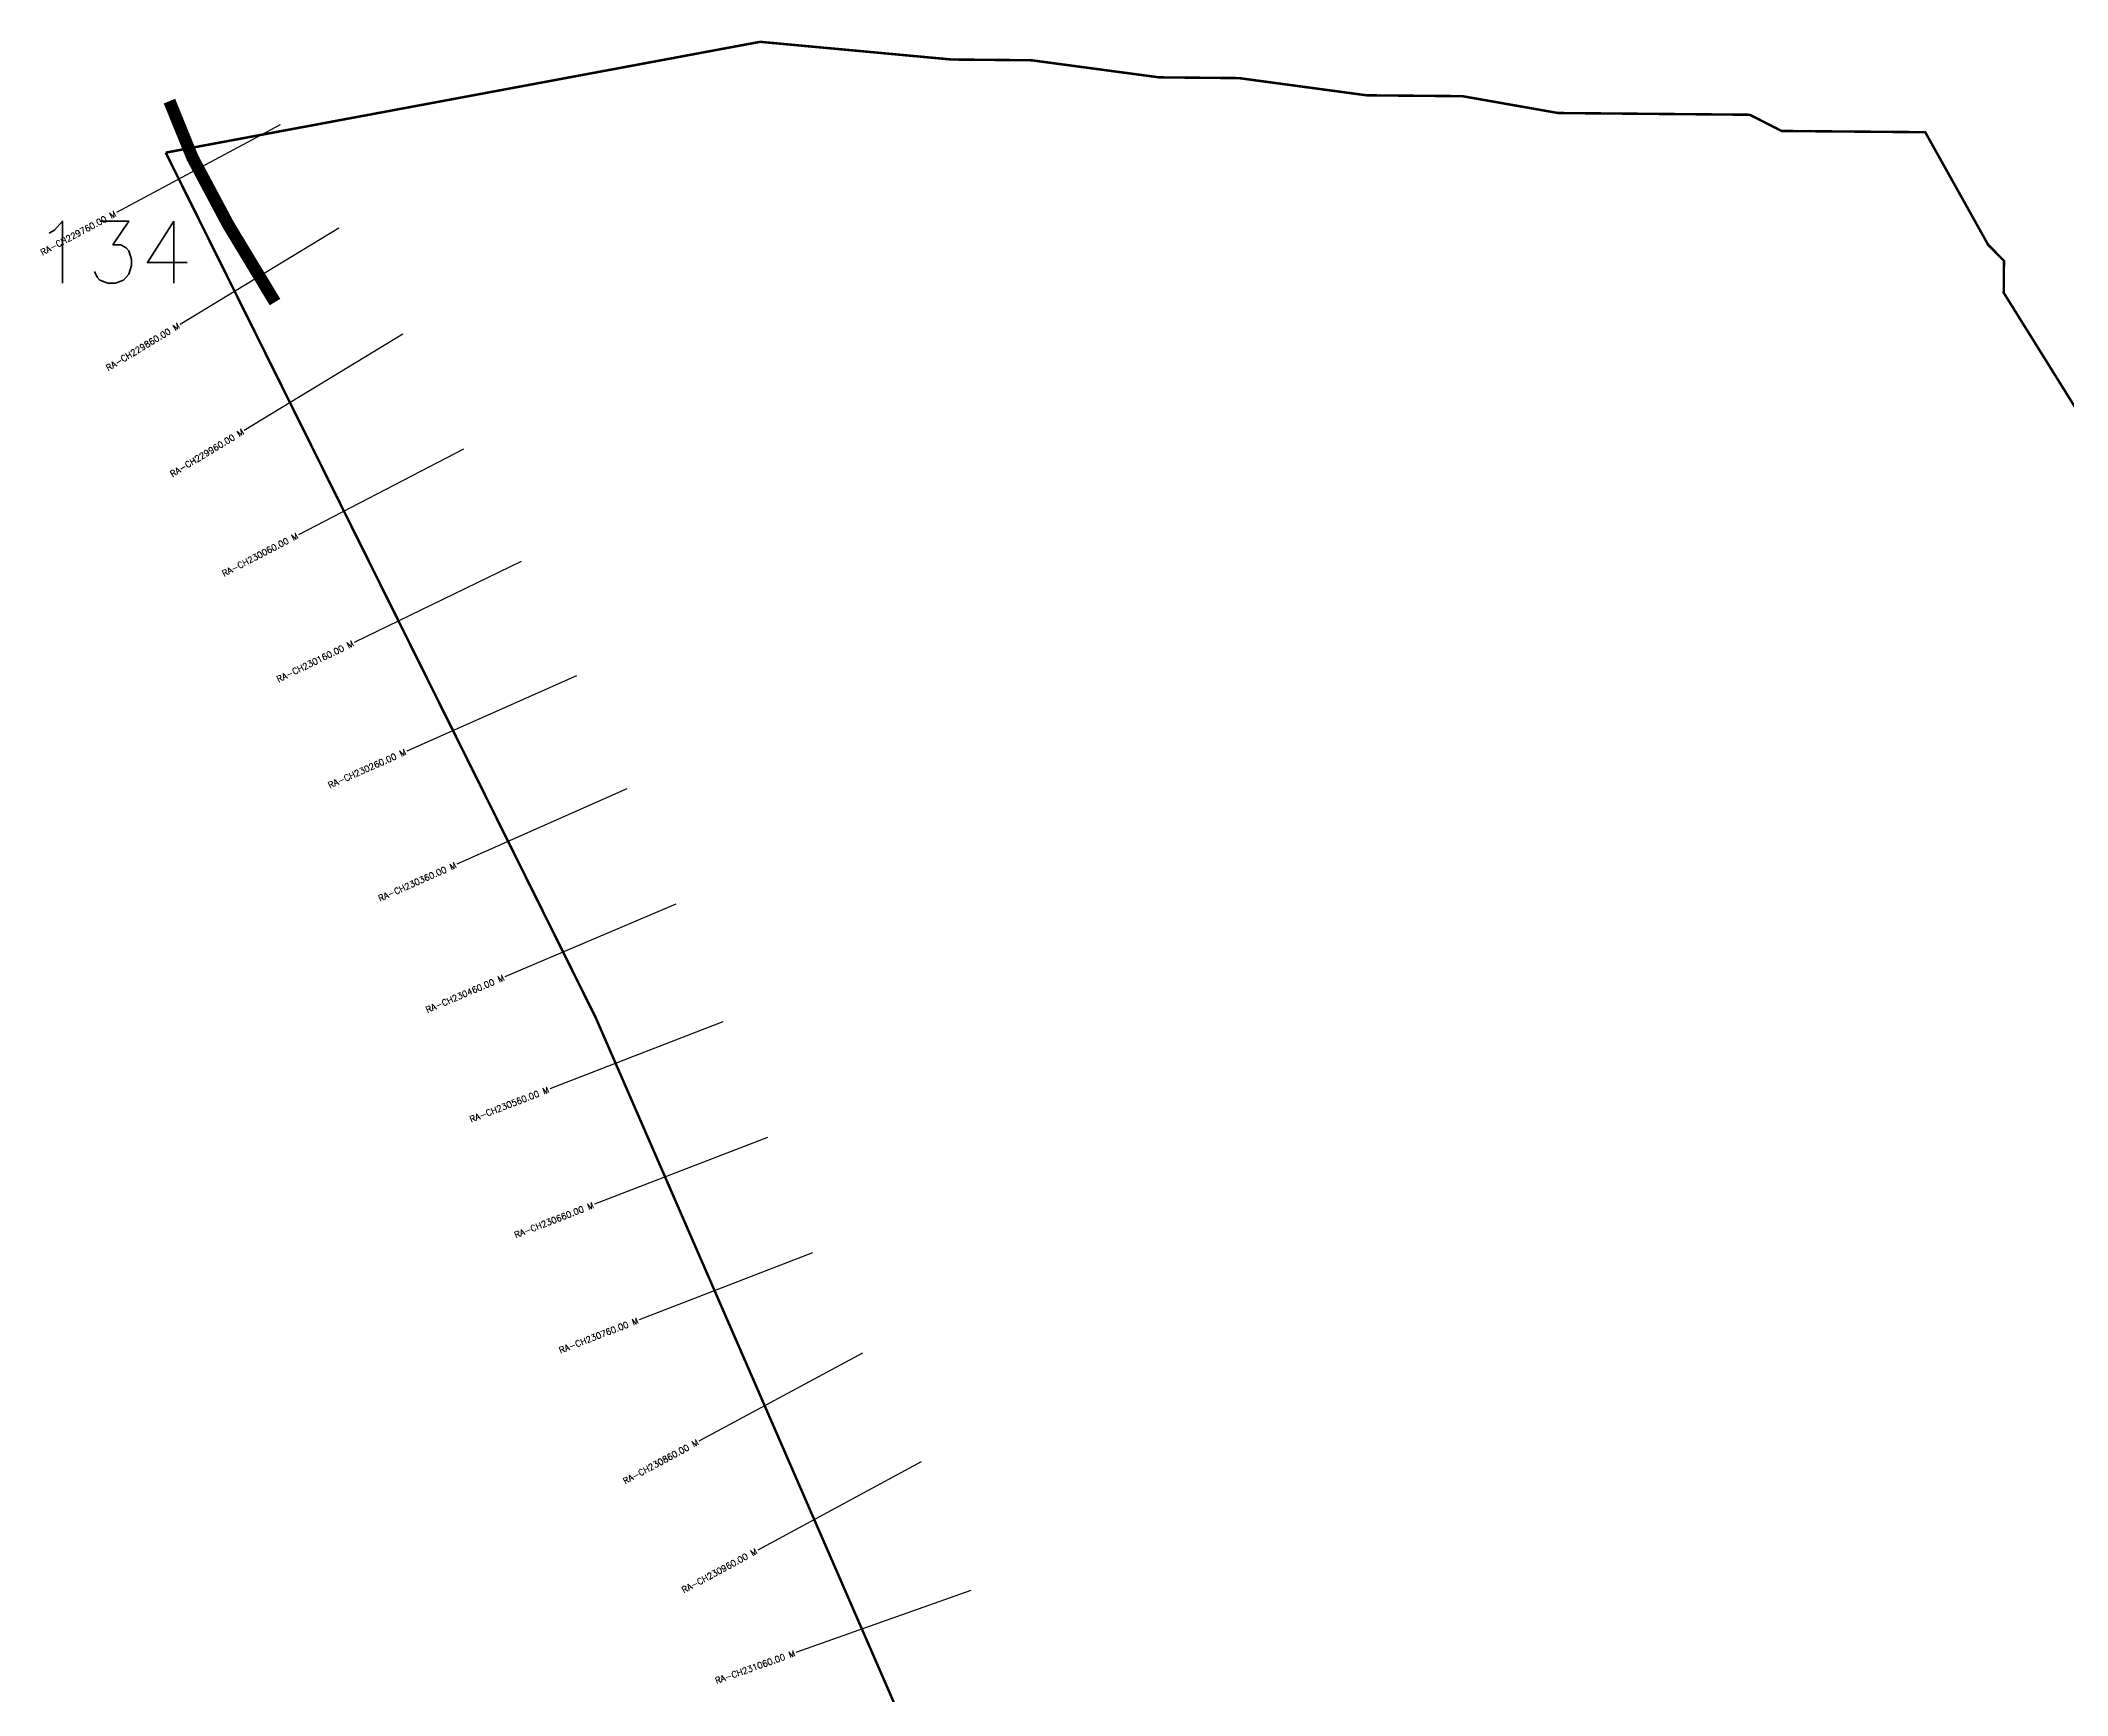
# Model space of a CAD drawing. Header units: metres. Extents: x 278624 to 285176, y 2052320 to 2057201.
# Drawn here: x 278624 to 280262, y 2055865 to 2057201 of the extents above; entities that cross this region are included whole.
import ezdxf
from ezdxf.enums import TextEntityAlignment as Align

# ---------------------------------------------------------------- set-up
doc = ezdxf.new("R2010")
doc.units = ezdxf.units.M
doc.header["$MEASUREMENT"] = 0
for name, color, linetype in [('ARTIFICIALLY PROTECTED', 4, 'Continuous'), ('CS', 134, 'Continuous'), ('CSMark', 6, 'Continuous')]:
    doc.layers.add(name, color=color, linetype=linetype)
doc.styles.get("Standard").update_dxf_attribs({"font": 'simplex.shx'})

msp = doc.modelspace()

# ---------------------------------------------------------------- linework, layer by layer
at = {"color": 6, "const_width": 2, "flags": 128}
for points in [[(278725.4, 2057110.6), (279205.7, 2057200.1), (279360.5, 2057185.8), (279425, 2057185.2), (279528.1, 2057171.4), (279592.6, 2057170.8), (279695.8, 2057156.9), (279773.2, 2057156.2), (279850.5, 2057142.6), (280005.4, 2057141.2), (280031.1, 2057128.1), (280147.2, 2057127.1), (280198, 2057036.2), (280210.8, 2057023.2), (280210.6, 2056997.4), (280299.6, 2056854.7)], [(279781, 2054723.1), (279555.3, 2055279.3), (279404.5, 2055650.6), (279072.9, 2056411.9), (278825.8, 2056908.7), (278725.4, 2057110.6)]]:
    msp.add_lwpolyline(points, dxfattribs=at)
at = {"layer": 'ARTIFICIALLY PROTECTED', "const_width": 10, "flags": 128}
msp.add_lwpolyline([(278728.4, 2057152.2), (278747, 2057106.6), (278775.9, 2057052.4), (278813.7, 2056989.9)], dxfattribs=at)
at = {"layer": 'CS'}
for p, q in [((278817.9, 2057133), (278685.6, 2057062.2)), ((278865.4, 2057049.5), (278737, 2056971.9)), ((278917.1, 2056963.9), (278788.7, 2056886.3)), ((278965.9, 2056871.1), (278832.8, 2056802)), ((279012.7, 2056780.5), (278877.7, 2056715)), ((279057.4, 2056688.1), (278920.2, 2056627.3)), ((279097.9, 2056596.7), (278960.7, 2056535.9)), ((279137.6, 2056503.6), (278999.5, 2056445)), ((279175.7, 2056408.6), (279035.8, 2056354.4)), ((279211.8, 2056315.3), (279071.9, 2056261.2)), ((279247.9, 2056222.1), (279108, 2056167.9)), ((279288.4, 2056141.1), (279156.3, 2056070)), ((279335.8, 2056053.1), (279203.8, 2055981.9)), ((279376.1, 2055949.3), (279234.7, 2055899.2))]:
    msp.add_line(p, q, dxfattribs=at)

# ---------------------------------------------------------------- texts
at = {"insert": (278618.5, 2057055.2), "char_height": 50, "attachment_point": 1}
msp.add_mtext_dynamic_manual_height_columns('134', width=84.374, gutter_width=1, heights=[74.2], dxfattribs=at)
at = {"layer": 'CSMark'}
for s, rotation, p in [('RA-CH229760.00 M', 28.1504, (278684.8, 2057061.7)), ('RA-CH229860.00 M', 31.1493, (278736.1, 2056971.4)), ('RA-CH229960.00 M', 31.1493, (278787.9, 2056885.8)), ('RA-CH230060.00 M', 27.4276, (278831.9, 2056801.6)), ('RA-CH230160.00 M', 25.8738, (278876.8, 2056714.6)), ('RA-CH230260.00 M', 23.8966, (278919.3, 2056626.9)), ('RA-CH230360.00 M', 23.8966, (278959.8, 2056535.5)), ('RA-CH230460.00 M', 23.0183, (278998.6, 2056444.6)), ('RA-CH230560.00 M', 21.1616, (279034.9, 2056354.1)), ('RA-CH230660.00 M', 21.1616, (279071, 2056260.8)), ('RA-CH230760.00 M', 21.1616, (279107.1, 2056167.6)), ('RA-CH230860.00 M', 28.3199, (279155.4, 2056069.5)), ('RA-CH230960.00 M', 28.3199, (279202.9, 2055981.5)), ('RA-CH231060.00 M', 19.4837, (279233.8, 2055898.9))]:
    msp.add_text(s, height=5, rotation=rotation, dxfattribs=at).set_placement(p, align=Align.MIDDLE_RIGHT)

doc.saveas('drawing.dxf')
